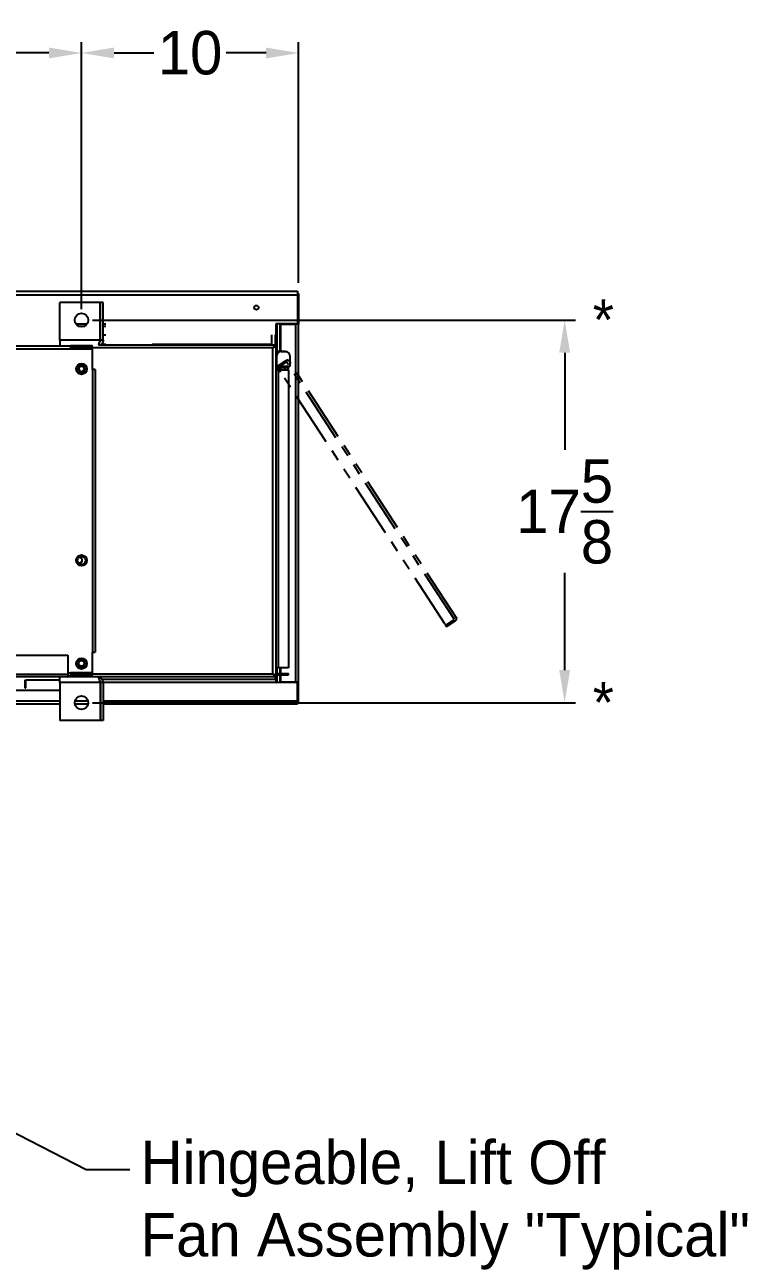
# Model space of a CAD drawing. Header units: inches. Extents: x 547 to 857, y 494 to 690.
# Drawn here: x 717 to 750.3, y 592.1 to 648.4 of the extents above; entities that cross this region are included whole.
import ezdxf
from ezdxf import colors
from ezdxf.entities.mleader import LeaderData, LeaderLine
from ezdxf.enums import TextEntityAlignment as Align
from ezdxf.math import Vec2, Vec3

# ---------------------------------------------------------------- set-up
doc = ezdxf.new("R2010")
doc.units = ezdxf.units.IN
doc.header["$MEASUREMENT"] = 0
doc.header["$PDSIZE"] = -1
doc.linetypes.add('PHANTOM', pattern=[0.5, 0.25, -0.05, 0.05, -0.05, 0.05, -0.05])
doc.layers.add('Hingeable', color=7, linetype='PHANTOM')
doc.dimstyles.new('RAE Solutions', dxfattribs={"dimtxt": 2, "dimasz": 1.5, "dimexe": 0.5, "dimexo": 0.5, "dimgap": 0.5, "dimtad": 0, "dimtih": 1, "dimtoh": 1, "dimdec": 3, "dimrnd": 0.125, "dimzin": 1, "dimdsep": 46, "dimlunit": 5, "dimtxsty": 'Standard', "dimcen": 0.09, "dimadec": 0, "dimazin": 0, "dimtfac": 1, "dimtdec": 3, "dimtofl": 0, "dimtmove": 0, "dimatfit": 3, "dimfxl": 1, "dimtolj": 1, "dimtzin": 1, "dimarcsym": 0})

# ---------------------------------------------------------------- blocks, each defined once
blk = doc.blocks.new('*D203')
at = {"color": 0, "linetype": 'Continuous', "lineweight": -2}
for p, q in [((689.665, 635.337), (689.665, 647.632)), ((719.602, 635.337), (719.602, 647.632)), ((691.165, 647.132), (702.633, 647.132)), ((718.102, 647.132), (706.633, 647.132))]:
    blk.add_line(p, q, dxfattribs=at)
at = {"color": 0, "linetype": 'Continuous'}
for points in [[(691.165, 647.382), (691.165, 646.882), (689.665, 647.132)], [(718.102, 647.382), (718.102, 646.882), (719.602, 647.132)]]:
    blk.add_solid(points, dxfattribs=at)
at = {"layer": 'Defpoints', "color": 0, "linetype": 'Continuous'}
for p in [(719.602, 647.132), (689.665, 634.837), (719.602, 634.837)]:
    blk.add_point(p, dxfattribs=at)
at = {"color": 0, "linetype": 'Continuous', "lineweight": 25, "insert": (704.633, 647.132), "char_height": 2, "attachment_point": 5}
blk.add_mtext('\\A1;30', dxfattribs=at)
blk = doc.blocks.new('*D205')
at = {"color": 0, "linetype": 'Continuous', "lineweight": -2}
for p, q in [((719.602, 635.337), (719.602, 647.632)), ((729.598, 636.556), (729.598, 647.632)), ((721.102, 647.132), (722.933, 647.132)), ((728.098, 647.132), (726.266, 647.132))]:
    blk.add_line(p, q, dxfattribs=at)
at = {"color": 0, "linetype": 'Continuous'}
for points in [[(721.102, 647.382), (721.102, 646.882), (719.602, 647.132)], [(728.098, 647.382), (728.098, 646.882), (729.598, 647.132)]]:
    blk.add_solid(points, dxfattribs=at)
at = {"layer": 'Defpoints', "color": 0, "linetype": 'Continuous'}
for p in [(719.602, 647.132), (729.598, 636.056), (719.602, 634.837)]:
    blk.add_point(p, dxfattribs=at)
at = {"color": 0, "linetype": 'Continuous', "lineweight": 25, "insert": (724.6, 647.132), "char_height": 2, "attachment_point": 5}
blk.add_mtext('\\A1;10', dxfattribs=at)
blk = doc.blocks.new('*D199')
at = {"color": 0, "linetype": 'Continuous', "lineweight": -2}
for p, q in [((720.102, 634.837), (742.347, 634.837)), ((741.847, 633.337), (741.847, 628.864)), ((741.847, 618.725), (741.847, 623.197)), ((720.102, 617.225), (742.347, 617.225))]:
    blk.add_line(p, q, dxfattribs=at)
at = {"color": 0, "linetype": 'Continuous'}
for points in [[(741.597, 633.337), (742.097, 633.337), (741.847, 634.837)], [(741.597, 618.725), (742.097, 618.725), (741.847, 617.225)]]:
    blk.add_solid(points, dxfattribs=at)
at = {"layer": 'Defpoints', "color": 0, "linetype": 'Continuous'}
for p in [(719.602, 634.837), (719.602, 617.225), (741.847, 617.225)]:
    blk.add_point(p, dxfattribs=at)
at = {"color": 0, "linetype": 'Continuous', "lineweight": 25, "insert": (741.847, 626.031), "char_height": 2, "attachment_point": 5}
blk.add_mtext('\\A1;17{\\H1x;\\S5/8;}', dxfattribs=at)

msp = doc.modelspace()

# ---------------------------------------------------------------- linework, layer by layer
at = {"linetype": 'Continuous', "lineweight": 25}
for p, q in [((597.4765, 636.161), (720.7275, 636.161)), ((597.4765, 636.004), (720.7275, 636.004)), ((718.602, 633.9135), (718.602, 635.6495)), ((720.465, 635.6495), (718.602, 635.6495)), ((720.465, 633.9135), (720.465, 635.6495)), ((720.602, 635.6495), (720.472, 635.6495)), ((720.472, 633.9135), (720.472, 635.6495)), ((720.602, 633.9135), (720.602, 635.6495)), ((722.8525, 636.161), (729.5475, 636.161)), ((722.8525, 636.004), (729.5475, 636.004)), ((729.5475, 636.161), (729.5475, 636.004)), ((729.5975, 636.0558), (729.5475, 636.0558)), ((729.5475, 636.004), (729.5475, 634.6635)), ((729.5975, 636.0558), (729.5975, 634.6495)), ((719.3421, 634.6635), (719.862, 634.6635)), ((719.4727, 634.5525), (719.7314, 634.5525)), ((720.465, 634.6635), (720.472, 634.6635)), ((720.465, 634.5525), (720.472, 634.5525)), ((720.602, 634.6635), (720.7275, 634.6635)), ((720.602, 634.5525), (720.7275, 634.5525)), ((729.5475, 634.6635), (728.5475, 634.6635)), ((728.5475, 634.6635), (728.5475, 634.5525)), ((728.5475, 634.5525), (728.5475, 634.1566)), ((728.6069, 633.389), (728.6069, 634.6635)), ((728.7399, 634.6635), (728.7399, 633.389)), ((728.785, 633.389), (728.785, 634.6495)), ((728.785, 634.6495), (729.4645, 634.6495)), ((729.3569, 634.6635), (729.3569, 634.6495)), ((729.4645, 618.1808), (729.4645, 634.6495)), ((729.5975, 634.6495), (729.4645, 634.6495)), ((729.4899, 634.6635), (729.4899, 634.6495)), ((729.4975, 634.6495), (729.4975, 634.6635)), ((729.5475, 634.6495), (729.5475, 634.6635)), ((729.5975, 618.1808), (729.5975, 634.6495)), ((720.465, 633.9135), (718.602, 633.9135)), ((718.602, 633.9135), (718.602, 633.6495)), ((720.465, 634.1566), (720.472, 634.1566)), ((720.602, 633.9135), (720.472, 633.9135)), ((720.602, 634.1566), (720.7275, 634.1566)), ((728.365, 633.72), (728.365, 634.1566)), ((728.5239, 634.1566), (728.5239, 633.6362)), ((599.102, 633.6495), (719.102, 633.6495)), ((599.102, 633.5165), (719.102, 633.5165)), ((720.092, 633.6495), (719.102, 633.6495)), ((719.102, 633.6495), (719.102, 633.5165)), ((719.102, 633.5165), (720.092, 633.5165)), ((719.248, 633.587), (719.248, 633.637)), ((720.092, 633.637), (719.248, 633.637)), ((719.248, 633.587), (719.248, 633.524)), ((719.248, 633.587), (720.092, 633.587)), ((719.248, 633.524), (720.092, 633.524)), ((719.248, 633.5169), (720.092, 633.5169)), ((719.248, 633.5169), (719.248, 633.5165)), ((720.092, 633.5603), (720.092, 633.6867)), ((728.415, 633.5603), (720.092, 633.5603)), ((720.092, 633.5603), (720.092, 632.5603)), ((720.3829, 633.6933), (728.491, 633.6933)), ((720.7275, 633.72), (720.5136, 633.72)), ((728.365, 633.72), (722.8525, 633.72)), ((728.365, 633.6933), (728.365, 633.72)), ((728.415, 618.5513), (728.415, 633.5603)), ((728.491, 633.6933), (728.491, 633.6433)), ((728.548, 633.6362), (728.498, 633.6362)), ((728.548, 633.6362), (728.548, 618.4753)), ((728.998, 633.389), (728.548, 633.389)), ((728.7795, 633.3885), (728.9985, 633.3885)), ((728.998, 633.389), (729.0232, 633.3873)), ((728.548, 632.795), (728.592, 632.795)), ((728.548, 632.79), (728.592, 632.79)), ((728.592, 632.701), (728.592, 633.201)), ((729.186, 633.201), (729.186, 632.701)), ((720.225, 632.5603), (720.092, 632.5603)), ((720.102, 632.5603), (720.102, 619.5513)), ((720.1025, 632.5603), (720.1025, 619.5513)), ((720.225, 632.5603), (720.225, 619.5513)), ((728.548, 632.555), (728.66, 632.555)), ((728.66, 632.701), (728.592, 632.701)), ((728.592, 632.696), (728.592, 632.701)), ((728.6222, 632.696), (728.592, 632.696)), ((728.6069, 632.691), (728.6069, 632.696)), ((728.6069, 632.555), (728.6069, 632.6188)), ((728.66, 632.701), (728.66, 632.638)), ((729.139, 632.701), (728.66, 632.701)), ((729.139, 632.638), (728.66, 632.638)), ((728.66, 632.555), (728.66, 618.826)), ((728.66, 632.555), (729.139, 632.555)), ((728.7399, 632.638), (728.7399, 632.555)), ((728.785, 632.555), (728.785, 632.638)), ((729.139, 632.638), (729.139, 632.701)), ((729.186, 632.701), (729.139, 632.701)), ((729.186, 632.696), (729.139, 632.696)), ((729.139, 632.555), (729.139, 618.826)), ((729.186, 632.701), (729.186, 632.696)), ((719.5082, 623.915), (719.4721, 623.9096)), ((599.235, 619.412), (718.969, 619.412)), ((718.969, 619.412), (718.969, 618.545)), ((720.092, 619.5513), (720.092, 618.5513)), ((720.092, 619.5513), (720.225, 619.5513)), ((728.66, 618.826), (728.548, 618.826)), ((728.577, 618.826), (728.577, 618.576)), ((728.6069, 618.5952), (728.6069, 618.826)), ((729.139, 618.826), (728.66, 618.826)), ((728.7399, 618.826), (728.7399, 618.576)), ((728.785, 618.576), (728.785, 618.826)), ((599.235, 618.545), (718.969, 618.545)), ((718.969, 618.412), (599.235, 618.412)), ((716.9888, 618.279), (716.9888, 617.912)), ((717.0388, 617.912), (717.0388, 618.279)), ((718.602, 618.266), (717.0388, 618.266)), ((718.5555, 618.412), (718.602, 618.4029)), ((718.602, 618.148), (718.602, 618.412)), ((718.602, 618.148), (718.602, 616.412)), ((720.465, 618.148), (718.602, 618.148)), ((718.969, 618.595), (719.102, 618.595)), ((718.969, 618.545), (718.969, 618.412)), ((718.969, 618.462), (719.102, 618.462)), ((720.338, 618.412), (718.969, 618.412)), ((720.092, 618.595), (719.102, 618.595)), ((719.102, 618.595), (719.102, 618.462)), ((719.248, 618.477), (719.102, 618.477)), ((719.248, 618.595), (719.248, 618.5946)), ((719.248, 618.5946), (720.092, 618.5946)), ((719.248, 618.5245), (719.248, 618.5875)), ((719.248, 618.5875), (720.092, 618.5875)), ((719.248, 618.5245), (719.248, 618.4745)), ((719.248, 618.5245), (720.092, 618.5245)), ((719.248, 618.4745), (720.092, 618.4745)), ((719.9555, 618.5946), (719.9555, 618.5875)), ((720.092, 618.5513), (728.415, 618.5513)), ((720.092, 618.4183), (720.092, 618.5513)), ((728.491, 618.4183), (720.092, 618.4183)), ((720.4712, 618.154), (720.4631, 618.154)), ((720.465, 618.148), (720.465, 616.412)), ((720.602, 618.148), (720.472, 618.148)), ((720.472, 618.148), (720.472, 616.412)), ((728.5475, 618.287), (720.5599, 618.287)), ((728.5475, 618.154), (720.6011, 618.154)), ((720.602, 618.148), (720.602, 616.412)), ((728.491, 618.4183), (728.491, 618.4683)), ((728.548, 618.4753), (728.498, 618.4753)), ((728.5239, 618.4753), (728.5239, 618.287)), ((728.5475, 618.287), (728.5475, 618.154)), ((729.5475, 618.154), (728.5475, 618.154)), ((728.548, 618.576), (728.577, 618.576)), ((728.6069, 618.154), (728.6069, 618.523)), ((728.66, 618.576), (728.66, 618.513)), ((728.66, 618.576), (729.139, 618.576)), ((728.66, 618.513), (729.139, 618.513)), ((728.7399, 618.513), (728.7399, 618.154)), ((728.785, 618.1808), (728.785, 618.513)), ((728.785, 618.1808), (729.4645, 618.1808)), ((729.139, 618.513), (729.139, 618.576)), ((729.3569, 618.1808), (729.3569, 618.154)), ((729.4645, 618.1808), (729.5975, 618.1808)), ((729.4899, 618.1808), (729.4899, 618.154)), ((729.4975, 618.154), (729.4975, 618.1808)), ((729.5475, 617.2433), (729.5475, 618.1808)), ((729.5975, 617.2433), (729.5975, 618.1808)), ((718.602, 617.787), (691.6256, 617.787)), ((716.9888, 617.912), (717.0388, 617.912)), ((718.602, 617.162), (715.3399, 617.162)), ((718.602, 617.295), (715.4525, 617.295)), ((719.9082, 617.162), (719.2959, 617.162)), ((719.9065, 617.295), (719.2976, 617.295)), ((720.472, 617.295), (720.465, 617.295)), ((720.472, 617.162), (720.465, 617.162)), ((729.5475, 617.295), (720.602, 617.295)), ((729.5475, 617.162), (720.602, 617.162)), ((729.5475, 617.2433), (729.5975, 617.2433)), ((729.5475, 617.162), (729.5475, 617.2433)), ((720.465, 616.412), (718.602, 616.412)), ((720.602, 616.412), (720.472, 616.412))]:
    msp.add_line(p, q, dxfattribs=at)
for p, q in [((720.7275, 636.161), (722.8525, 636.161)), ((720.7275, 636.004), (722.8525, 636.004))]:
    msp.add_line(p, q)
at = {"linetype": 'Continuous', "lineweight": 25, "flags": 128}
for points in [[(728.415, 633.5603), (728.415, 633.5603)], [(728.415, 618.5513), (728.415, 618.5513)]]:
    msp.add_lwpolyline(points, dxfattribs=at)
at = {"linetype": 'Continuous', "lineweight": 25}
for centre, radius in [((719.602, 634.837), 0.3125), ((727.6565, 635.411), 0.0995), ((719.602, 632.587), 0.25), ((719.602, 632.587), 0.1875), ((719.602, 632.587), 0.125), ((719.602, 623.7745), 0.25), ((719.602, 623.7745), 0.1875), ((719.602, 619.0245), 0.25), ((719.602, 619.0245), 0.1875), ((719.601, 619.0395), 0.125), ((719.602, 617.2245), 0.3125)]:
    msp.add_circle(centre, radius, dxfattribs=at)
for centre, radius, start, end in [((728.7795, 633.201), 0.1875, 90, 180), ((728.9985, 633.201), 0.1875, 0, 90), ((719.601, 632.602), 0.125, 187.26153, 270), ((719.601, 632.602), 0.125, 270, 0.36662), ((728.66, 632.555), 0.146, 90, 140.09626), ((728.66, 632.555), 0.083, 90, 180), ((729.035, 632.6495), 0.0995, 186.63696, 251.75908), ((729.035, 632.6495), 0.0995, 288.24092, 353.36304), ((719.5082, 623.79), 0.125, 234.42533, 90), ((718.969, 618.545), 0.133, 270, 321.38676), ((728.66, 618.659), 0.146, 219.90374, 270), ((728.66, 618.659), 0.083, 180, 270)]:
    msp.add_arc(centre, radius, start, end, dxfattribs=at)
for points, knots in [([(720.3829, 633.6933), (720.3891, 633.7035), (720.4059, 633.7311), (720.4332, 633.8107), (720.4544, 633.8793), (720.465, 633.9135)], [0, 0, 0, 0, 0.2268035, 0.6134037, 1, 1, 1, 1]), ([(720.472, 633.9135), (720.4709, 633.9008), (720.4687, 633.8755), (720.4548, 633.8445), (720.4423, 633.8306), (720.4371, 633.8247)], [0, 0, 0, 0, 0.3672053, 0.7336714, 1, 1, 1, 1]), ([(720.602, 633.9135), (720.5995, 633.8855), (720.5944, 633.8296), (720.5538, 633.7564), (720.5133, 633.7097), (720.4848, 633.6958), (720.4797, 633.6933)], [0, 0, 0, 0, 0.3077552, 0.6156747, 0.930549, 1, 1, 1, 1]), ([(719.248, 633.587), (719.2355, 633.5861), (719.2116, 633.5843), (719.1798, 633.5714), (719.1548, 633.5544), (719.1357, 633.5361), (719.1281, 633.5227), (719.1247, 633.5165)], [0, 0, 0, 0, 0.2442355, 0.4660035, 0.6664193, 0.846925, 1, 1, 1, 1]), ([(719.248, 633.524), (719.2408, 633.5236), (719.2291, 633.5229), (719.2187, 633.5183), (719.2147, 633.5165)], [0, 0, 0, 0, 0.6134219, 1, 1, 1, 1]), ([(719.2327, 633.5165), (719.2333, 633.5166), (719.2383, 633.5172), (719.2435, 633.517), (719.248, 633.5169)], [0, 0, 0, 0, 0.1332479, 1, 1, 1, 1]), ([(728.491, 633.6933), (728.4905, 633.6925), (728.4895, 633.6911), (728.4847, 633.6803), (728.4773, 633.665), (728.4653, 633.6426), (728.4442, 633.6083), (728.4258, 633.578), (728.415, 633.5603)], [0, 0, 0, 0, 0.139858, 0.2740272, 0.4037402, 0.5303433, 0.725176, 1, 1, 1, 1]), ([(728.491, 633.6433), (728.4905, 633.6428), (728.4895, 633.6419), (728.4846, 633.6351), (728.4771, 633.6254), (728.4649, 633.6112), (728.4438, 633.5898), (728.4257, 633.5713), (728.415, 633.5603)], [0, 0, 0, 0, 0.1272869, 0.2513222, 0.3748027, 0.5004386, 0.7039029, 1, 1, 1, 1]), ([(728.415, 633.5603), (728.4275, 633.5724), (728.4479, 633.5923), (728.4723, 633.6161), (728.4886, 633.629), (728.4969, 633.6349), (728.4977, 633.6358), (728.498, 633.6362)], [0, 0, 0, 0, 0.3356155, 0.5506399, 0.7242766, 0.8985486, 1, 1, 1, 1]), ([(728.415, 633.5603), (728.4296, 633.5691), (728.4615, 633.5884), (728.5021, 633.6135), (728.5321, 633.6286), (728.5461, 633.6348), (728.5475, 633.6358), (728.548, 633.6362)], [0, 0, 0, 0, 0.22774933, 0.49620642, 0.68920286, 0.88243955, 1, 1, 1, 1]), ([(718.602, 618.3829), (718.5979, 618.3887), (718.5842, 618.4076), (718.5673, 618.4102), (718.5555, 618.412)], [0, 0, 0, 0, 0.304628, 1, 1, 1, 1]), ([(719.1248, 618.595), (719.1281, 618.5889), (719.1355, 618.5756), (719.1544, 618.5575), (719.1793, 618.5404), (719.2113, 618.5273), (719.2354, 618.5255), (719.248, 618.5245)], [0, 0, 0, 0, 0.150281, 0.3292182, 0.5295683, 0.7527899, 1, 1, 1, 1]), ([(719.2148, 618.595), (719.2187, 618.5932), (719.229, 618.5886), (719.2407, 618.5879), (719.248, 618.5875)], [0, 0, 0, 0, 0.37835089, 1, 1, 1, 1]), ([(720.338, 618.412), (720.3486, 618.408), (720.3698, 618.4001), (720.4015, 618.3391), (720.4332, 618.2518), (720.4544, 618.1826), (720.465, 618.148)], [0, 0, 0, 0, 0.2499999, 0.4999986, 0.7500026, 1, 1, 1, 1]), ([(720.602, 618.148), (720.5995, 618.1759), (720.5943, 618.2316), (720.5543, 618.3064), (720.4958, 618.3648), (720.4216, 618.4043), (720.3663, 618.4094), (720.338, 618.412)], [0, 0, 0, 0, 0.1907789, 0.3816597, 0.5768534, 0.7838764, 1, 1, 1, 1]), ([(720.472, 618.148), (720.4709, 618.1607), (720.4687, 618.186), (720.4548, 618.217), (720.4423, 618.231), (720.4371, 618.2369)], [0, 0, 0, 0, 0.3672045, 0.73367, 1, 1, 1, 1]), ([(728.548, 618.4753), (728.5471, 618.4764), (728.5454, 618.4784), (728.5332, 618.4837), (728.5178, 618.4904), (728.4966, 618.5013), (728.4637, 618.5222), (728.4334, 618.5403), (728.415, 618.5513)], [0, 0, 0, 0, 0.15709085, 0.29742919, 0.42172758, 0.53098073, 0.71670474, 1, 1, 1, 1]), ([(728.415, 618.5513), (728.4272, 618.5388), (728.447, 618.5184), (728.4709, 618.494), (728.4838, 618.4777), (728.4897, 618.4694), (728.4906, 618.4686), (728.491, 618.4683)], [0, 0, 0, 0, 0.3356196, 0.5506443, 0.7242703, 0.8985503, 1, 1, 1, 1]), ([(728.415, 618.5513), (728.4239, 618.5367), (728.4432, 618.5048), (728.4683, 618.4642), (728.4834, 618.4342), (728.4896, 618.4202), (728.4906, 618.4188), (728.491, 618.4183)], [0, 0, 0, 0, 0.2277485, 0.4962014, 0.6892053, 0.8824399, 1, 1, 1, 1]), ([(728.498, 618.4753), (728.4975, 618.4764), (728.4964, 618.4785), (728.4887, 618.4838), (728.4789, 618.4906), (728.4655, 618.5017), (728.4451, 618.5226), (728.4264, 618.5404), (728.415, 618.5513)], [0, 0, 0, 0, 0.1438769, 0.2741147, 0.3922836, 0.5004717, 0.6949563, 1, 1, 1, 1]), ([(728.6069, 618.1523), (728.6061, 618.1531), (728.6048, 618.1546), (728.5976, 618.1589), (728.5888, 618.1646), (728.5758, 618.1746), (728.5625, 618.1877), (728.5513, 618.1984), (728.5475, 618.202)], [0, 0, 0, 0, 0.1736319, 0.3309716, 0.4735832, 0.603665, 0.8672986, 1, 1, 1, 1]), ([(728.5475, 618.2004), (728.5515, 618.1964), (728.5627, 618.1847), (728.5787, 618.1699), (728.5881, 618.157), (728.5906, 618.1542), (728.5907, 618.154)], [0, 0, 0, 0, 0.21987, 0.6321612, 0.9758728, 1, 1, 1, 1])]:
    msp.add_open_spline(points, degree=3, knots=knots, dxfattribs=at)
at = {"layer": 'Hingeable', "linetype": 'PHANTOM', "ltscale": 10}
for p, q in [((729.0074, 632.9624), (728.6056, 632.7015)), ((729.0417, 632.9096), (728.6399, 632.6487)), ((729.0417, 632.9096), (729.0074, 632.9624)), ((736.7766, 621.0481), (729.0417, 632.9096)), ((736.8763, 621.1002), (729.1424, 632.975)), ((728.7761, 632.439), (728.6056, 632.7015)), ((736.3296, 620.8569), (728.7761, 632.439)), ((736.3748, 620.7873), (736.7766, 621.0481)), ((736.4091, 620.7344), (736.8109, 620.9953)), ((736.3296, 620.8569), (736.4091, 620.7344)), ((736.3748, 620.7873), (736.4091, 620.7344))]:
    msp.add_line(p, q, dxfattribs=at)
for centre, start, end in [((729.0869, 632.8399), 67.64522, 123), ((736.7313, 621.1177), 303, 353.09626)]:
    msp.add_arc(centre, 0.146, start, end, dxfattribs=at)

# ---------------------------------------------------------------- texts
at = {"linetype": 'Continuous', "lineweight": 25}
for p in [(743.6278, 633.9168), (743.6278, 616.3043)]:
    msp.add_text('*', height=1.8706, dxfattribs=at).set_placement(p, align=Align.CENTER)

# ---------------------------------------------------------------- dimensions: what is measured, and where the dimension line sits
dim = msp.add_linear_dim(base=(719.602, 647.1323), p1=(689.6645, 634.837), p2=(719.602, 634.837), text='30', dimstyle='RAE Solutions', dxfattribs=at)
dim.commit()
dim.dimension.update_dxf_attribs({"geometry": '*D203', "text_midpoint": (704.6333, 647.1323)})
dim = msp.add_linear_dim(base=(719.602042, 647.132333), p1=(729.597541, 636.055758), p2=(719.602042, 634.837008), dimstyle='RAE Solutions', dxfattribs=at)
dim.commit()
dim.dimension.update_dxf_attribs({"geometry": '*D205', "text_midpoint": (724.599792, 647.132333)})
dim = msp.add_linear_dim(base=(741.8468646902, 617.2245083522), p1=(719.6020421022, 634.8370083523), p2=(719.6020421022, 617.2245083522), angle=90, dimstyle='RAE Solutions', dxfattribs=at)
dim.commit()
dim.dimension.update_dxf_attribs({"geometry": '*D199', "text_midpoint": (741.8468646902, 626.0307583522)})

# ---------------------------------------------------------------- leaders
at = {"layer": 'Hingeable', "linetype": 'PHANTOM', "ltscale": 10}
ml = msp.add_multileader_mtext('Standard', dxfattribs=at)
ml.set_content('Hingeable, Lift Off\\PFan Assembly "Typical"', color=256)
ml.set_leader_properties()
ml.build(insert=Vec2(0, 0))
ml.multileader.update_dxf_attribs({"text_right_attachment_type": 6, "dogleg_length": 2, "arrow_head_size": 1.5})
ctx = ml.context
ctx.base_point, ctx.char_height, ctx.arrow_head_size, ctx.landing_gap_size, ctx.plane_origin = Vec3(721.8234, 595.7354), 2, 1.5, 0.5, Vec3(710.7653, 600.3741)
ctx.right_attachment = 6
notes = []
notes.append((ctx, [(0, (1, 1, 0), (719.8234, 595.7354), (1, 0), 2, [(0, [(710.7653, 600.3741)], 0, [])])]))
ctx.mtext.insert, ctx.mtext.flow_direction = Vec3(722.3234, 597.0688), 5
for ctx, leaders in notes:
    for number, flags, end, landing, length, lines in leaders:
        leader = LeaderData()
        leader.index, (leader.has_last_leader_line, leader.has_dogleg_vector, leader.attachment_direction) = number, flags
        leader.last_leader_point, leader.dogleg_vector, leader.dogleg_length = Vec3(end), Vec3(landing), length
        for number, points, colour, breaks in lines:
            line = LeaderLine()
            line.index, line.vertices, line.color, line.breaks = number, Vec3.list(points), colors.encode_raw_color(colour), breaks
            leader.lines.append(line)
        ctx.leaders.append(leader)

doc.saveas('drawing.dxf')
